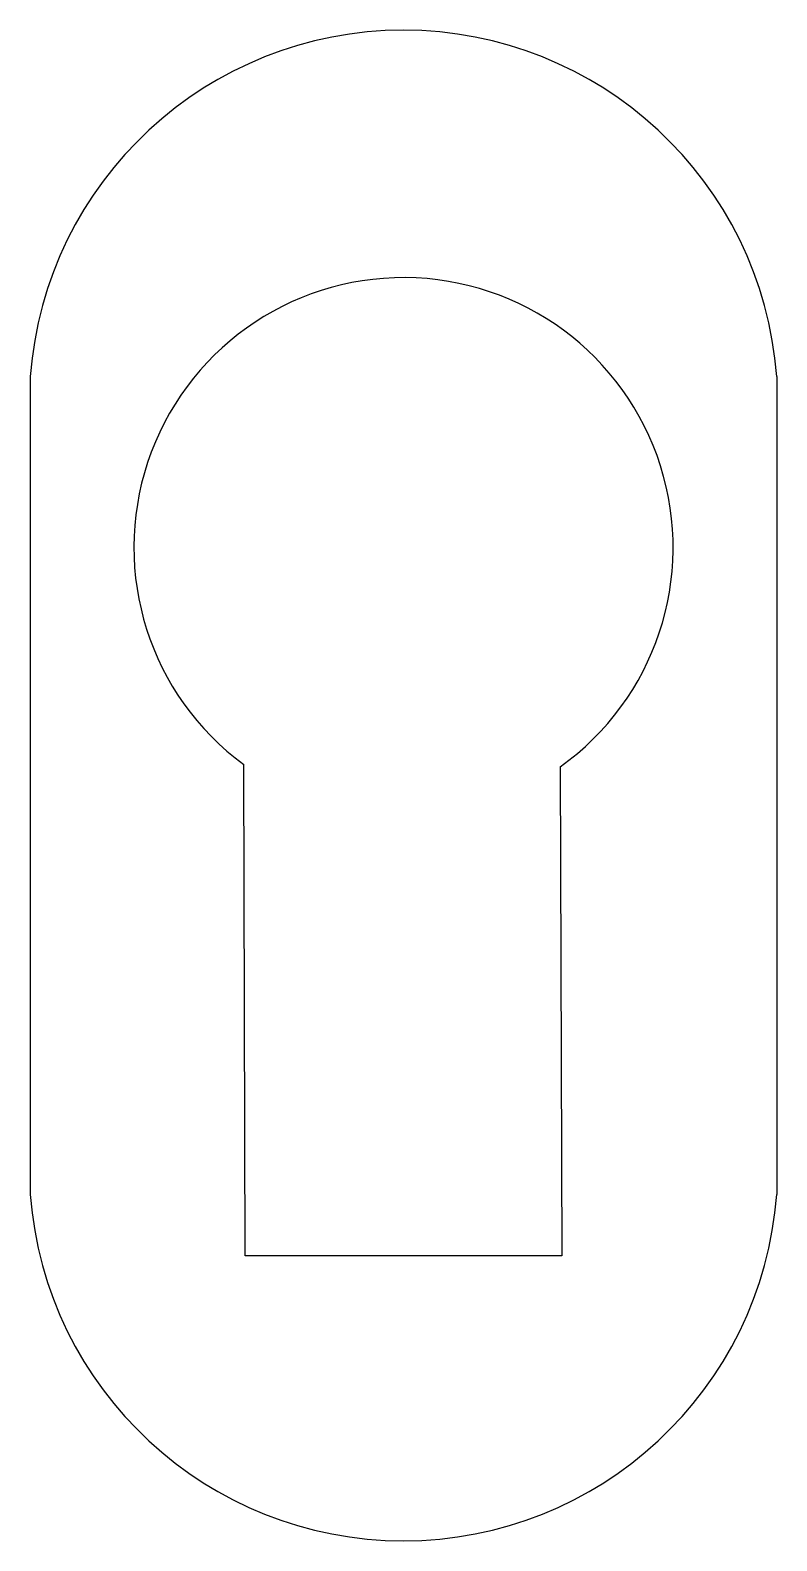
# Model space of a CAD drawing. Header units: centimetres. Extents: x 29.5 to 31.42, y 425 to 428.89.
import ezdxf

# ---------------------------------------------------------------- set-up
doc = ezdxf.new("R2010")
doc.units = ezdxf.units.CM
doc.header["$MEASUREMENT"] = 0
doc.layers.add('viti e cerniere', color=3, linetype='Continuous')

msp = doc.modelspace()

# ---------------------------------------------------------------- linework, layer by layer
at = {"layer": 'viti e cerniere'}
for p, q in [((29.5, 427.9992), (29.5, 425.892)), ((31.4242, 427.9992), (31.4242, 425.892))]:
    msp.add_line(p, q, dxfattribs=at)
msp.add_lwpolyline([(30.866, 426.9937), (30.8699, 425.7341), (30.0543, 425.7341), (30.0503, 426.9994)], dxfattribs=at)
for centre, radius, start, end in [((30.4621, 427.9263), 0.9648, 4.3312, 175.6688), ((30.4621, 427.559), 0.6948, 305.5465, 233.6543), ((30.4621, 425.9648), 0.9648, 184.3312, 355.6688)]:
    msp.add_arc(centre, radius, start, end, dxfattribs=at)

doc.saveas('drawing.dxf')
